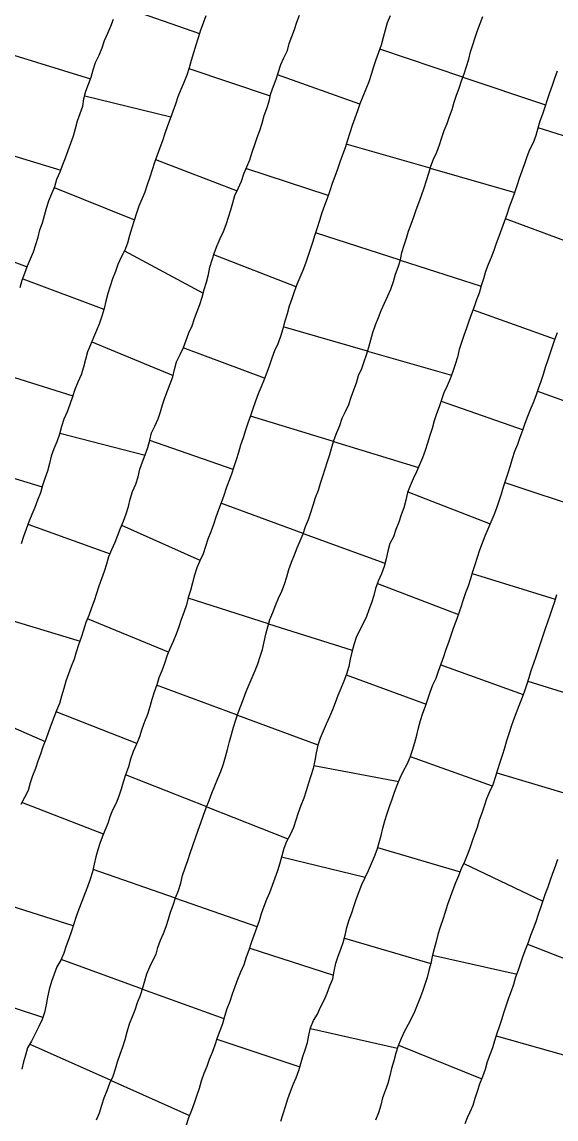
# Model space of a CAD drawing. Extents: x 703186 to 703989, y 1560402 to 1561368.
# Drawn here: x 703594.6 to 703622.2, y 1560579.3 to 1560635.9 of the extents above; entities that cross this region are included whole.
import ezdxf

# ---------------------------------------------------------------- set-up
doc = ezdxf.new("R2010")
doc.units = 0
doc.layers.add('10124_2002_REAL', color=30, linetype='Continuous')
doc.layers.add('AGROCAD PLL', color=7, linetype='Continuous')

msp = doc.modelspace()

# ---------------------------------------------------------------- linework, layer by layer
at = {"layer": '10124_2002_REAL'}
for points in [[(703594.5512, 1560622.2143), (703594.6633, 1560622.5869), (703594.7986, 1560622.9483), (703594.9373, 1560623.3267), (703595.0954, 1560623.6984), (703595.2449, 1560624.0548), (703595.3719, 1560624.4344), (703595.4868, 1560624.8108), (703595.5774, 1560625.1888), (703595.7079, 1560625.56), (703595.8178, 1560625.9352), (703595.9246, 1560626.3191), (703596.0432, 1560626.6973), (703596.1915, 1560627.068), (703596.3388, 1560627.4333), (703596.4526, 1560627.814), (703596.6184, 1560628.1843), (703596.7566, 1560628.5593), (703596.8913, 1560628.9203), (703597.0368, 1560629.2939), (703597.1804, 1560629.6721), (703597.3123, 1560630.0444), (703597.4199, 1560630.4228), (703597.5236, 1560630.8186), (703597.6593, 1560631.2083), (703597.7846, 1560631.5724), (703597.8504, 1560631.9555), (703597.9473, 1560632.3516), (703598.0916, 1560632.7203), (703598.2232, 1560633.0775), (703598.3325, 1560633.459), (703598.4525, 1560633.838), (703598.6306, 1560634.222), (703598.7821, 1560634.5962), (703598.9193, 1560634.9786), (703599.0839, 1560635.3573), (703599.2309, 1560635.7202), (703599.3766, 1560636.0814)], [(703594.6051, 1560595.5292), (703594.7947, 1560595.8944), (703594.9901, 1560596.2583), (703595.0976, 1560596.6432), (703595.2059, 1560597.0151), (703595.3719, 1560597.3945), (703595.4916, 1560597.7668), (703595.6259, 1560598.132), (703595.7516, 1560598.5118), (703595.8908, 1560598.8833), (703596.0394, 1560599.2799), (703596.1701, 1560599.6582), (703596.3178, 1560600.026), (703596.4551, 1560600.3922), (703596.6018, 1560600.7448), (703596.713, 1560601.12), (703596.8208, 1560601.5238), (703596.9333, 1560601.8915), (703597.0643, 1560602.277), (703597.21, 1560602.6596), (703597.3572, 1560603.034), (703597.4692, 1560603.3995), (703597.5852, 1560603.7745), (703597.718, 1560604.1527), (703597.8397, 1560604.5356), (703597.957, 1560604.9265), (703598.1234, 1560605.2962), (703598.2559, 1560605.6784), (703598.3881, 1560606.0468), (703598.5134, 1560606.4218), (703598.639, 1560606.8108), (703598.7811, 1560607.1796), (703598.919, 1560607.5612), (703599.0298, 1560607.9428), (703599.1315, 1560608.3178), (703599.2881, 1560608.683), (703599.4651, 1560609.0589), (703599.5928, 1560609.4303), (703599.7455, 1560609.7821), (703599.8964, 1560610.1527), (703600.0368, 1560610.5269), (703600.1496, 1560610.903), (703600.24, 1560611.2787), (703600.3543, 1560611.6845), (703600.5241, 1560612.0648), (703600.6422, 1560612.4436), (703600.7381, 1560612.8289), (703600.8767, 1560613.2055), (703601.0156, 1560613.5648), (703601.1498, 1560613.9425), (703601.2587, 1560614.3226), (703601.3429, 1560614.7093), (703601.5133, 1560615.0548), (703601.6765, 1560615.4373), (703601.7967, 1560615.7929), (703601.9029, 1560616.1479), (703602.0347, 1560616.5139), (703602.1672, 1560616.8783), (703602.2934, 1560617.2389), (703602.4402, 1560617.6036), (703602.5233, 1560617.9791), (703602.6338, 1560618.3711), (703602.8115, 1560618.7477), (703602.9839, 1560619.1101), (703603.1322, 1560619.4929), (703603.2735, 1560619.8719), (703603.4342, 1560620.2423), (703603.556, 1560620.6168), (703603.6882, 1560620.9734), (703603.8258, 1560621.342), (703603.9488, 1560621.7167), (703604.0609, 1560622.1041), (703604.1802, 1560622.4968), (703604.2854, 1560622.8917), (703604.356, 1560623.2722), (703604.4662, 1560623.6497), (703604.5901, 1560624.0255), (703604.7318, 1560624.389), (703604.8874, 1560624.7462), (703605.0559, 1560625.1126), (703605.1971, 1560625.476), (703605.3179, 1560625.853), (703605.4426, 1560626.2183), (703605.5347, 1560626.5915), (703605.6426, 1560626.9649), (703605.8141, 1560627.3324), (703605.9772, 1560627.6993), (703606.1046, 1560628.0797), (703606.257, 1560628.4545), (703606.4086, 1560628.8169), (703606.5428, 1560629.2027), (703606.6763, 1560629.5931), (703606.7935, 1560629.9647), (703606.9271, 1560630.3315), (703607.0532, 1560630.706), (703607.1569, 1560631.093), (703607.2882, 1560631.4653), (703607.4147, 1560631.8395), (703607.4971, 1560632.229), (703607.6317, 1560632.619), (703607.7698, 1560632.9829), (703607.901, 1560633.3523), (703608.0211, 1560633.7313), (703608.1722, 1560634.0838), (703608.3619, 1560634.4534), (703608.4446, 1560634.8233), (703608.5853, 1560635.1848), (703608.7195, 1560635.5412), (703608.8358, 1560635.9185), (703608.9846, 1560636.28)], [(703604.1414, 1560636.2413), (703604.0127, 1560635.8751), (703603.8738, 1560635.5023), (703603.7457, 1560635.1187), (703603.6201, 1560634.7372), (703603.5092, 1560634.341), (703603.3906, 1560633.9407), (703603.2802, 1560633.5529), (703603.1555, 1560633.1788), (703603.0084, 1560632.8057), (703602.8441, 1560632.4387), (703602.7021, 1560632.0706), (703602.5817, 1560631.6857), (703602.44, 1560631.3089), (703602.3047, 1560630.9243), (703602.1606, 1560630.56), (703602.028, 1560630.1769), (703601.901, 1560629.7985), (703601.7643, 1560629.4231), (703601.6288, 1560629.0493), (703601.4862, 1560628.6775), (703601.3731, 1560628.2945), (703601.2507, 1560627.906), (703601.1177, 1560627.5168), (703600.9856, 1560627.1425), (703600.8361, 1560626.7847), (703600.6768, 1560626.419), (703600.5583, 1560626.0514), (703600.4421, 1560625.6708), (703600.3216, 1560625.2966), (703600.2018, 1560624.907), (703600.0986, 1560624.5068), (703599.9587, 1560624.1369), (703599.7694, 1560623.7821), (703599.603, 1560623.4091), (703599.4803, 1560623.0337), (703599.3228, 1560622.6631), (703599.1979, 1560622.2799), (703599.0883, 1560621.8992), (703598.9852, 1560621.5122), (703598.8919, 1560621.1227), (703598.7801, 1560620.7406), (703598.657, 1560620.3701), (703598.4993, 1560619.9973), (703598.3409, 1560619.6316), (703598.1857, 1560619.2575), (703598.0269, 1560618.8871), (703597.9239, 1560618.491), (703597.8275, 1560618.0988), (703597.7119, 1560617.6987), (703597.5352, 1560617.3192), (703597.377, 1560616.9499), (703597.262, 1560616.5609), (703597.1289, 1560616.1704), (703596.9757, 1560615.7882), (703596.8187, 1560615.4132), (703596.6926, 1560615.0323), (703596.5906, 1560614.6422), (703596.4538, 1560614.2446), (703596.2891, 1560613.8842), (703596.1609, 1560613.5106), (703596.0683, 1560613.1196), (703595.9726, 1560612.7303), (703595.8385, 1560612.3515), (703595.7132, 1560611.9832), (703595.6101, 1560611.6015), (703595.4489, 1560611.2231), (703595.3068, 1560610.8542), (703595.1519, 1560610.4842), (703594.9991, 1560610.1122), (703594.862, 1560609.7303), (703594.7277, 1560609.359), (703594.6116, 1560608.9787)], [(703613.6674, 1560636.2522), (703613.513, 1560635.8902), (703613.4062, 1560635.5093), (703613.3025, 1560635.1261), (703613.1918, 1560634.7372), (703613.0674, 1560634.3536), (703612.9263, 1560633.98), (703612.802, 1560633.6086), (703612.6734, 1560633.2191), (703612.5536, 1560632.8412), (703612.4045, 1560632.4632), (703612.2559, 1560632.0793), (703612.0998, 1560631.7098), (703611.9672, 1560631.3366), (703611.8417, 1560630.9592), (703611.6962, 1560630.5822), (703611.5784, 1560630.2015), (703611.4629, 1560629.8253), (703611.3303, 1560629.4363), (703611.1979, 1560629.0683), (703611.0647, 1560628.6965), (703610.9425, 1560628.3224), (703610.7983, 1560627.9556), (703610.6605, 1560627.5824), (703610.5405, 1560627.2049), (703610.4135, 1560626.8174), (703610.264, 1560626.4416), (703610.1349, 1560626.0651), (703610.0198, 1560625.6829), (703609.8966, 1560625.3006), (703609.778, 1560624.9266), (703609.6579, 1560624.5421), (703609.5302, 1560624.1808), (703609.4133, 1560623.8086), (703609.2951, 1560623.4514), (703609.1586, 1560623.0881), (703609.0016, 1560622.7282), (703608.8453, 1560622.3657), (703608.7019, 1560621.9966), (703608.5818, 1560621.6235), (703608.452, 1560621.2425), (703608.3375, 1560620.8602), (703608.2183, 1560620.4818), (703608.117, 1560620.086), (703608.002, 1560619.692), (703607.8673, 1560619.3035), (703607.6911, 1560618.9374), (703607.5589, 1560618.5649), (703607.427, 1560618.1966), (703607.2917, 1560617.8317), (703607.1512, 1560617.4563), (703607.0009, 1560617.0824), (703606.8426, 1560616.7146), (703606.7053, 1560616.3411), (703606.5753, 1560615.9552), (703606.4496, 1560615.5816), (703606.3155, 1560615.2135), (703606.1866, 1560614.838), (703606.0667, 1560614.4583), (703605.9356, 1560614.0723), (703605.8299, 1560613.69), (703605.711, 1560613.309), (703605.5962, 1560612.9452), (703605.4684, 1560612.5798), (703605.3314, 1560612.2072), (703605.1893, 1560611.8436), (703605.067, 1560611.4767), (703604.9271, 1560611.0937), (703604.7949, 1560610.7282), (703604.6606, 1560610.358), (703604.5325, 1560609.9754), (703604.3984, 1560609.5963), (703604.2458, 1560609.2186), (703604.1196, 1560608.8397), (703604.0027, 1560608.4585), (703603.839, 1560608.0933), (703603.6803, 1560607.7276), (703603.554, 1560607.3613), (703603.4577, 1560606.9671), (703603.3547, 1560606.5681), (703603.2314, 1560606.1963), (703603.1405, 1560605.8157), (703603.0004, 1560605.4316), (703602.8712, 1560605.0721), (703602.7465, 1560604.692), (703602.6044, 1560604.3069), (703602.4489, 1560603.9244), (703602.288, 1560603.5449), (703602.1376, 1560603.177), (703602.001, 1560602.7951), (703601.8719, 1560602.4168), (703601.7239, 1560602.0593), (703601.605, 1560601.6929), (703601.4819, 1560601.3068), (703601.3569, 1560600.9377), (703601.2439, 1560600.5484), (703601.1304, 1560600.1657), (703600.9833, 1560599.7809), (703600.8371, 1560599.4001), (703600.712, 1560599.01), (703600.5659, 1560598.6355), (703600.3969, 1560598.2432), (703600.2571, 1560597.8521), (703600.1462, 1560597.4579), (703600.0024, 1560597.0484), (703599.8708, 1560596.666), (703599.7648, 1560596.3068), (703599.6498, 1560595.941), (703599.5051, 1560595.5835), (703599.3318, 1560595.2178), (703599.1926, 1560594.8716), (703599.0746, 1560594.523), (703598.9305, 1560594.1614), (703598.7977, 1560593.8196), (703598.6653, 1560593.4973), (703598.5656, 1560593.1629), (703598.4708, 1560592.8035), (703598.3785, 1560592.4258), (703598.2957, 1560592.0333), (703598.1671, 1560591.651), (703598.0273, 1560591.2601), (703597.8814, 1560590.8709), (703597.7377, 1560590.4929), (703597.579, 1560590.1105), (703597.4428, 1560589.7276), (703597.3311, 1560589.3455), (703597.209, 1560588.9604), (703597.0776, 1560588.5746), (703596.9279, 1560588.2191), (703596.8061, 1560587.8405), (703596.6533, 1560587.4711), (703596.456, 1560587.1184), (703596.3179, 1560586.7481), (703596.1767, 1560586.3606), (703596.0623, 1560585.9576), (703595.9684, 1560585.5619), (703595.8936, 1560585.1692), (703595.8187, 1560584.7756), (703595.6965, 1560584.4017), (703595.5273, 1560584.0364), (703595.3295, 1560583.658), (703595.1374, 1560583.2951), (703594.9294, 1560582.936), (703594.824, 1560582.5683), (703594.7208, 1560582.212), (703594.6394, 1560581.8355)], [(703598.4984, 1560579.2279), (703598.6482, 1560579.5929), (703598.7768, 1560579.9774), (703598.8989, 1560580.3639), (703599.0413, 1560580.7343), (703599.1926, 1560581.1122), (703599.3582, 1560581.483), (703599.4799, 1560581.8502), (703599.5904, 1560582.2182), (703599.7147, 1560582.6112), (703599.8625, 1560582.9948), (703599.9841, 1560583.3785), (703600.0838, 1560583.7767), (703600.2056, 1560584.1746), (703600.3497, 1560584.5578), (703600.4956, 1560584.9118), (703600.6151, 1560585.2782), (703600.7625, 1560585.671), (703600.8947, 1560586.0351), (703600.9908, 1560586.4052), (703601.0981, 1560586.772), (703601.2445, 1560587.1346), (703601.4146, 1560587.4587), (703601.5777, 1560587.778), (703601.6692, 1560588.1326), (703601.8027, 1560588.501), (703601.9494, 1560588.8464), (703602.1019, 1560589.2047), (703602.2221, 1560589.5836), (703602.3275, 1560589.9475), (703602.4569, 1560590.3191), (703602.5839, 1560590.6836), (703602.7354, 1560591.0612), (703602.8513, 1560591.4443), (703602.9418, 1560591.847), (703603.0693, 1560592.2419), (703603.206, 1560592.6255), (703603.3334, 1560593.0045), (703603.4789, 1560593.392), (703603.6024, 1560593.7946), (703603.7432, 1560594.1837), (703603.8921, 1560594.5707), (703604.0205, 1560594.9528), (703604.1653, 1560595.3351), (703604.317, 1560595.719), (703604.4474, 1560596.0984), (703604.6078, 1560596.4824), (703604.7573, 1560596.8615), (703604.919, 1560597.2227), (703605.0481, 1560597.6083), (703605.1626, 1560597.9697), (703605.2666, 1560598.359), (703605.3621, 1560598.7604), (703605.4697, 1560599.1303), (703605.576, 1560599.514), (703605.6843, 1560599.881), (703605.8161, 1560600.2383), (703605.9577, 1560600.6058), (703606.088, 1560600.975), (703606.2288, 1560601.3455), (703606.3745, 1560601.708), (703606.5326, 1560602.0672), (703606.6969, 1560602.4245), (703606.8348, 1560602.7846), (703606.9561, 1560603.1473), (703607.0685, 1560603.5218), (703607.1608, 1560603.9103), (703607.2352, 1560604.3065), (703607.3388, 1560604.6936), (703607.4559, 1560605.0621), (703607.6061, 1560605.4244), (703607.7473, 1560605.7909), (703607.8994, 1560606.1606), (703608.067, 1560606.5247), (703608.2046, 1560606.8848), (703608.3176, 1560607.2665), (703608.4379, 1560607.6471), (703608.5752, 1560608.022), (703608.7151, 1560608.404), (703608.8682, 1560608.7676), (703609.0157, 1560609.1295), (703609.1626, 1560609.4939), (703609.2983, 1560609.8654), (703609.438, 1560610.2357), (703609.5665, 1560610.5936), (703609.6894, 1560610.9726), (703609.8014, 1560611.3621), (703609.9528, 1560611.7404), (703610.0711, 1560612.1054), (703610.1885, 1560612.4701), (703610.3041, 1560612.8504), (703610.4296, 1560613.2347), (703610.5468, 1560613.5869), (703610.6479, 1560613.9706), (703610.7664, 1560614.3576), (703610.9156, 1560614.727), (703611.0598, 1560615.0948), (703611.1874, 1560615.4618), (703611.353, 1560615.8143), (703611.5226, 1560616.1666), (703611.6533, 1560616.5492), (703611.7784, 1560616.9278), (703611.921, 1560617.2892), (703612.0329, 1560617.6631), (703612.1957, 1560618.0235), (703612.3124, 1560618.3846), (703612.4448, 1560618.745), (703612.5553, 1560619.1299), (703612.6617, 1560619.5173), (703612.7632, 1560619.8909), (703612.902, 1560620.2901), (703613.0543, 1560620.6637), (703613.1924, 1560621.0302), (703613.3655, 1560621.4029), (703613.5383, 1560621.7765), (703613.7046, 1560622.1364), (703613.8326, 1560622.5162), (703613.9384, 1560622.8962), (703614.0694, 1560623.2671), (703614.1879, 1560623.6361), (703614.2638, 1560624.0186), (703614.3875, 1560624.3936), (703614.499, 1560624.7614), (703614.6117, 1560625.1274), (703614.7428, 1560625.4919), (703614.8799, 1560625.8588), (703615.0076, 1560626.2178), (703615.1492, 1560626.5905), (703615.2877, 1560626.9724), (703615.4109, 1560627.3547), (703615.5301, 1560627.7406), (703615.6551, 1560628.1133), (703615.7621, 1560628.4858), (703615.895, 1560628.8507), (703616.0797, 1560629.2094), (703616.2125, 1560629.5785), (703616.3236, 1560629.9565), (703616.4564, 1560630.3228), (703616.6039, 1560630.6834), (703616.7291, 1560631.0423), (703616.8553, 1560631.4106), (703616.9666, 1560631.7922), (703617.0933, 1560632.1518), (703617.2264, 1560632.5122), (703617.352, 1560632.8864), (703617.4748, 1560633.2503), (703617.5952, 1560633.6272), (703617.7232, 1560634.0044), (703617.814, 1560634.384), (703617.9298, 1560634.756), (703618.0482, 1560635.1216), (703618.1653, 1560635.482), (703618.301, 1560635.844), (703618.4488, 1560636.2134)], [(703622.2775, 1560633.382), (703622.1509, 1560633.0175), (703622.0206, 1560632.6454), (703621.8921, 1560632.2741), (703621.7631, 1560631.9051), (703621.6449, 1560631.5375), (703621.5279, 1560631.1739), (703621.3951, 1560630.8133), (703621.2816, 1560630.4501), (703621.1799, 1560630.0682), (703621.0376, 1560629.6925), (703620.8606, 1560629.3277), (703620.7107, 1560628.968), (703620.5917, 1560628.5962), (703620.4627, 1560628.2221), (703620.3214, 1560627.8445), (703620.2085, 1560627.4706), (703620.0831, 1560627.0992), (703619.9531, 1560626.7304), (703619.806, 1560626.3675), (703619.6821, 1560625.9871), (703619.5419, 1560625.6104), (703619.4093, 1560625.2305), (703619.2719, 1560624.8553), (703619.1328, 1560624.4922), (703619.0139, 1560624.1221), (703618.8723, 1560623.7585), (703618.7295, 1560623.4046), (703618.5919, 1560623.0341), (703618.4764, 1560622.6674), (703618.369, 1560622.2977), (703618.25, 1560621.9247), (703618.117, 1560621.5725), (703617.9984, 1560621.2231), (703617.867, 1560620.8542), (703617.7278, 1560620.4832), (703617.6052, 1560620.1134), (703617.4675, 1560619.7423), (703617.3538, 1560619.3676), (703617.2285, 1560619.009), (703617.1372, 1560618.6223), (703617.0205, 1560618.246), (703616.8975, 1560617.8676), (703616.7594, 1560617.4909), (703616.5999, 1560617.1303), (703616.4411, 1560616.7812), (703616.3127, 1560616.4174), (703616.1838, 1560616.0477), (703616.0549, 1560615.6872), (703615.9298, 1560615.3199), (703615.8244, 1560614.9351), (703615.7029, 1560614.5722), (703615.5861, 1560614.1802), (703615.4616, 1560613.7903), (703615.33, 1560613.4248), (703615.1834, 1560613.0618), (703615.0277, 1560612.6976), (703614.8498, 1560612.3402), (703614.6995, 1560611.9732), (703614.5629, 1560611.6199), (703614.4638, 1560611.2374), (703614.3592, 1560610.8398), (703614.2284, 1560610.4667), (703614.1046, 1560610.094), (703613.9617, 1560609.7187), (703613.826, 1560609.345), (703613.6485, 1560608.9842), (703613.535, 1560608.5963), (703613.4489, 1560608.204), (703613.3488, 1560607.8045), (703613.2165, 1560607.4306), (703613.0505, 1560607.0507), (703612.9046, 1560606.6681), (703612.8201, 1560606.2994), (703612.7033, 1560605.9236), (703612.5644, 1560605.5574), (703612.4406, 1560605.2202), (703612.2727, 1560604.8657), (703612.0776, 1560604.5025), (703611.9107, 1560604.1362), (703611.7841, 1560603.7577), (703611.6743, 1560603.3812), (703611.6014, 1560603.0105), (703611.5235, 1560602.633), (703611.4108, 1560602.2492), (703611.2747, 1560601.8802), (703611.1191, 1560601.5026), (703610.9652, 1560601.1367), (703610.8264, 1560600.7673), (703610.6885, 1560600.3992), (703610.5271, 1560600.0337), (703610.3584, 1560599.6647), (703610.1954, 1560599.3017), (703610.0443, 1560598.9439), (703609.9215, 1560598.5811), (703609.8362, 1560598.1854), (703609.7676, 1560597.7757), (703609.6931, 1560597.3775), (703609.5662, 1560597.0005), (703609.4493, 1560596.6078), (703609.3304, 1560596.2201), (703609.2032, 1560595.84), (703609.0531, 1560595.4674), (703608.914, 1560595.0846), (703608.7888, 1560594.7096), (703608.6655, 1560594.3263), (703608.5028, 1560593.9455), (703608.3079, 1560593.5997), (703608.1787, 1560593.241), (703608.0615, 1560592.8646), (703607.9657, 1560592.4744), (703607.8361, 1560592.0873), (703607.7073, 1560591.7092), (703607.5623, 1560591.332), (703607.434, 1560590.9565), (703607.2726, 1560590.5998), (703607.1422, 1560590.2439), (703607.0076, 1560589.8719), (703606.8898, 1560589.5071), (703606.7535, 1560589.1255), (703606.6257, 1560588.7478), (703606.4926, 1560588.3633), (703606.3718, 1560587.9892), (703606.2326, 1560587.6208), (703606.1028, 1560587.2314), (703605.9415, 1560586.8497), (703605.7823, 1560586.4799), (703605.6369, 1560586.0994), (703605.5103, 1560585.7137), (703605.3817, 1560585.3306), (703605.2305, 1560584.9566), (703605.1027, 1560584.5669), (703604.999, 1560584.189), (703604.8701, 1560583.818), (703604.731, 1560583.4509), (703604.6067, 1560583.0788), (703604.4691, 1560582.7019), (703604.3154, 1560582.3428), (703604.1959, 1560581.9706), (703604.0453, 1560581.6097), (703603.905, 1560581.2178), (703603.7938, 1560580.8391), (703603.6579, 1560580.454), (703603.5346, 1560580.0788), (703603.3976, 1560579.7016), (703603.2519, 1560579.3209), (703603.1211, 1560578.9437)], [(703608.0108, 1560579.1512), (703608.138, 1560579.5346), (703608.2629, 1560579.914), (703608.3851, 1560580.3064), (703608.5232, 1560580.6869), (703608.6557, 1560581.0478), (703608.8118, 1560581.3964), (703608.9375, 1560581.7719), (703609.0474, 1560582.1289), (703609.1442, 1560582.4867), (703609.2657, 1560582.8432), (703609.4016, 1560583.2112), (703609.4607, 1560583.5917), (703609.5499, 1560583.9815), (703609.7073, 1560584.3483), (703609.9028, 1560584.6855), (703610.0679, 1560585.038), (703610.2607, 1560585.3978), (703610.4091, 1560585.7689), (703610.5494, 1560586.1428), (703610.6964, 1560586.5115), (703610.7725, 1560586.9103), (703610.8639, 1560587.312), (703610.983, 1560587.6783), (703611.1173, 1560588.0385), (703611.2371, 1560588.3895), (703611.3467, 1560588.7616), (703611.4312, 1560589.1602), (703611.5512, 1560589.5534), (703611.68, 1560589.9232), (703611.8085, 1560590.2883), (703611.9248, 1560590.6549), (703612.0573, 1560591.0248), (703612.1959, 1560591.3833), (703612.3674, 1560591.7402), (703612.5384, 1560592.1032), (703612.7005, 1560592.4602), (703612.8544, 1560592.8241), (703612.9851, 1560593.1814), (703613.0922, 1560593.5455), (703613.1974, 1560593.9161), (703613.2909, 1560594.2919), (703613.388, 1560594.6624), (703613.5128, 1560595.0429), (703613.6328, 1560595.4135), (703613.7646, 1560595.7819), (703613.8879, 1560596.1563), (703614.0279, 1560596.5139), (703614.1803, 1560596.8855), (703614.356, 1560597.2487), (703614.5393, 1560597.5967), (703614.6899, 1560597.9589), (703614.8193, 1560598.3244), (703614.9373, 1560598.7053), (703615.0314, 1560599.0944), (703615.1232, 1560599.4741), (703615.2278, 1560599.8477), (703615.3493, 1560600.2239), (703615.4844, 1560600.5856), (703615.6075, 1560600.9536), (703615.7256, 1560601.3214), (703615.8648, 1560601.6844), (703616.0296, 1560602.0385), (703616.1574, 1560602.4004), (703616.2916, 1560602.7736), (703616.434, 1560603.1493), (703616.5577, 1560603.5275), (703616.6841, 1560603.8989), (703616.8096, 1560604.2655), (703616.9373, 1560604.6255), (703617.0716, 1560604.9879), (703617.2067, 1560605.3583), (703617.3319, 1560605.7243), (703617.4499, 1560606.0925), (703617.5681, 1560606.4619), (703617.7075, 1560606.8139), (703617.8205, 1560607.1806), (703617.9342, 1560607.5472), (703618.0571, 1560607.908), (703618.1687, 1560608.2844), (703618.2919, 1560608.6609), (703618.4328, 1560609.0205), (703618.5663, 1560609.393), (703618.7222, 1560609.7462), (703618.871, 1560610.1098), (703619.0237, 1560610.4656), (703619.1671, 1560610.8264), (703619.2892, 1560611.19), (703619.4103, 1560611.5599), (703619.5168, 1560611.9258), (703619.6359, 1560612.2834), (703619.7529, 1560612.6483), (703619.8705, 1560613.0139), (703619.9836, 1560613.3848), (703620.1002, 1560613.7611), (703620.2559, 1560614.1174), (703620.3773, 1560614.4762), (703620.5126, 1560614.8415), (703620.6368, 1560615.1995), (703620.7747, 1560615.5646), (703620.9132, 1560615.9175), (703621.0588, 1560616.2725), (703621.1952, 1560616.6334), (703621.3257, 1560616.9973), (703621.4539, 1560617.3682), (703621.5781, 1560617.7326), (703621.6826, 1560618.0913), (703621.801, 1560618.4465), (703621.9307, 1560618.8084), (703622.0437, 1560619.16), (703622.1719, 1560619.5228), (703622.301, 1560619.8919)], [(703622.2563, 1560606.3404), (703622.1415, 1560605.9856), (703622.0236, 1560605.6311), (703621.9003, 1560605.2742), (703621.7842, 1560604.9271), (703621.664, 1560604.5793), (703621.5378, 1560604.2259), (703621.4188, 1560603.8595), (703621.3064, 1560603.5042), (703621.1868, 1560603.1459), (703621.0549, 1560602.7858), (703620.922, 1560602.4238), (703620.824, 1560602.0534), (703620.7078, 1560601.68), (703620.5768, 1560601.3122), (703620.4462, 1560600.9537), (703620.3133, 1560600.6013), (703620.1608, 1560600.2426), (703620.0301, 1560599.8875), (703619.9138, 1560599.5353), (703619.7896, 1560599.1655), (703619.6742, 1560598.799), (703619.5713, 1560598.4217), (703619.4498, 1560598.0411), (703619.3229, 1560597.6728), (703619.2066, 1560597.2988), (703619.09, 1560596.9114), (703618.9566, 1560596.5297), (703618.7837, 1560596.1589), (703618.6376, 1560595.8038), (703618.5243, 1560595.4269), (703618.3891, 1560595.0598), (703618.2597, 1560594.7054), (703618.1496, 1560594.3294), (703618.018, 1560593.9685), (703617.9001, 1560593.6133), (703617.7724, 1560593.2506), (703617.6365, 1560592.8982), (703617.5019, 1560592.5505), (703617.3326, 1560592.1939), (703617.1868, 1560591.8222), (703617.0332, 1560591.4575), (703616.8971, 1560591.1013), (703616.76, 1560590.7211), (703616.6208, 1560590.3454), (703616.5019, 1560589.9534), (703616.3847, 1560589.5705), (703616.2512, 1560589.1775), (703616.1288, 1560588.7934), (703616.0318, 1560588.4312), (703615.9256, 1560588.0543), (703615.8371, 1560587.6619), (703615.7561, 1560587.2962), (703615.6628, 1560586.9312), (703615.5654, 1560586.5799), (703615.4589, 1560586.2226), (703615.3396, 1560585.8473), (703615.1863, 1560585.4843), (703615.059, 1560585.1473), (703614.9191, 1560584.8014), (703614.769, 1560584.4712), (703614.5946, 1560584.1422), (703614.395, 1560583.8006), (703614.235, 1560583.4291), (703614.0794, 1560583.0426), (703613.9463, 1560582.6591), (703613.8498, 1560582.2669), (703613.7353, 1560581.8758), (703613.6391, 1560581.4925), (703613.5459, 1560581.0992), (703613.404, 1560580.7261), (703613.2653, 1560580.355), (703613.1756, 1560579.9733), (703613.0645, 1560579.5848), (703612.9107, 1560579.2117)], [(703617.527, 1560579.0337), (703617.6483, 1560579.3491), (703617.7931, 1560579.6396), (703617.9393, 1560579.9746), (703618.0462, 1560580.3393), (703618.1673, 1560580.7113), (703618.2931, 1560581.0842), (703618.4495, 1560581.4634), (703618.5778, 1560581.8471), (703618.6934, 1560582.2293), (703618.8281, 1560582.5999), (703618.9641, 1560582.9536), (703619.0729, 1560583.3183), (703619.1788, 1560583.6921), (703619.312, 1560584.0483), (703619.424, 1560584.4147), (703619.5531, 1560584.8016), (703619.669, 1560585.1611), (703619.7891, 1560585.5239), (703619.9243, 1560585.8827), (703620.0525, 1560586.238), (703620.1596, 1560586.6035), (703620.2957, 1560586.9658), (703620.4062, 1560587.3365), (703620.5303, 1560587.6895), (703620.6593, 1560588.049), (703620.7968, 1560588.4022), (703620.9304, 1560588.7541), (703621.0626, 1560589.1137), (703621.1977, 1560589.4763), (703621.3273, 1560589.8387), (703621.4415, 1560590.198), (703621.5644, 1560590.5522), (703621.6883, 1560590.9076), (703621.8216, 1560591.2599), (703621.9408, 1560591.6166), (703622.0665, 1560591.9618), (703622.195, 1560592.3203), (703622.3238, 1560592.6872)]]:
    msp.add_lwpolyline(points, dxfattribs=at)
at = {"layer": 'AGROCAD PLL', "color": 5, "true_color": 0x0000ff}
for points in [[(703599.6618, 1560636.7814), (703603.8191, 1560635.3385)], [(703594.0075, 1560634.2827), (703598.1915, 1560632.9914)], [(703603.2695, 1560633.5207), (703607.4739, 1560632.1192)], [(703614.186, 1560623.6303), (703618.3661, 1560622.2879)], [(703614.186, 1560623.6303), (703618.3659, 1560622.288)], [(703614.186, 1560623.6303), (703618.3661, 1560622.2879)], [(703614.186, 1560623.6303), (703618.3659, 1560622.288)], [(703603.8453, 1560608.1073), (703599.8016, 1560609.9198)], [(703607.388, 1560604.8486), (703603.2254, 1560606.1713)], [(703611.3959, 1560602.2088), (703615.5187, 1560600.6882)], [(703620.772, 1560601.8862), (703624.9933, 1560600.5725)], [(703605.7756, 1560600.1285), (703609.9269, 1560598.5971)], [(703605.7756, 1560600.1285), (703609.9269, 1560598.5971)], [(703613.0163, 1560593.2874), (703617.2707, 1560592.036)], [(703619.1434, 1560583.567), (703623.398, 1560582.3616)], [(703599.2557, 1560581.2534), (703603.3002, 1560579.4471)], [(703599.2557, 1560581.2534), (703603.3002, 1560579.4471)]]:
    msp.add_lwpolyline(points, dxfattribs=at)
at = {"layer": 'AGROCAD PLL', "color": 3, "true_color": 0x00ff00}
for points in [[(703617.4179, 1560633.0817), (703613.1248, 1560634.5305)], [(703612.0928, 1560631.69), (703607.8464, 1560633.1987)], [(703617.4179, 1560633.0817), (703621.6791, 1560631.6438)], [(703617.4179, 1560633.0817), (703621.6791, 1560631.6438)], [(703621.2892, 1560630.4744), (703625.5465, 1560629.1439)], [(703615.7319, 1560628.3806), (703611.3951, 1560629.6263)], [(703601.5447, 1560628.8299), (703605.7587, 1560627.2137)], [(703610.4619, 1560626.965), (703606.217, 1560628.3562)], [(703615.7319, 1560628.3806), (703620.0928, 1560627.1279)], [(703615.7319, 1560628.3806), (703620.0928, 1560627.1279)], [(703596.3164, 1560627.3778), (703600.4539, 1560625.7095)], [(703619.6026, 1560625.7735), (703623.8629, 1560624.1879)], [(703594.6894, 1560622.6567), (703598.8815, 1560621.0872)], [(703617.9403, 1560621.0601), (703622.1812, 1560619.5495)], [(703612.4989, 1560618.9335), (703608.1422, 1560620.1843)], [(703607.1786, 1560617.5294), (703602.9795, 1560619.1009)], [(703607.1786, 1560617.5294), (703602.9802, 1560619.1007)], [(703612.4989, 1560618.9335), (703616.8322, 1560617.6895)], [(703612.4989, 1560618.9335), (703616.8322, 1560617.6895)], [(703592.9926, 1560617.9579), (703597.2814, 1560616.6267)], [(703621.2741, 1560616.8534), (703625.4858, 1560615.343)], [(703621.2741, 1560616.8534), (703625.4857, 1560615.3431)], [(703616.2882, 1560616.3473), (703620.5228, 1560614.8708)], [(703610.7369, 1560614.2614), (703606.4472, 1560615.5749)], [(703610.7369, 1560614.2614), (703606.4473, 1560615.5748)], [(703605.5475, 1560612.8061), (703601.2544, 1560614.3076)], [(703605.5475, 1560612.8061), (703601.2554, 1560614.3073)], [(703591.3635, 1560613.2344), (703595.6948, 1560611.9149)], [(703619.5909, 1560612.1484), (703623.8302, 1560610.7365)], [(703609.1706, 1560609.5159), (703604.9182, 1560611.0692)], [(703594.9546, 1560609.9882), (703599.195, 1560608.4659)], [(703609.1706, 1560609.5159), (703613.3913, 1560607.9741)], [(703609.1706, 1560609.5159), (703613.3913, 1560607.9741)], [(703613.0018, 1560606.9229), (703617.1942, 1560605.3241)], [(703617.903, 1560607.4466), (703622.1846, 1560606.1187)], [(703593.3212, 1560605.2642), (703597.6476, 1560603.9523)], [(703602.2232, 1560603.3864), (703598.0345, 1560605.0988)], [(703607.388, 1560604.8486), (703611.7024, 1560603.4776)], [(703607.388, 1560604.8486), (703611.7024, 1560603.4776)], [(703616.2728, 1560602.7213), (703620.5321, 1560601.1896)], [(703605.7756, 1560600.1285), (703601.5976, 1560601.6696)], [(703591.7005, 1560600.571), (703595.8462, 1560598.7643)], [(703600.5785, 1560598.6678), (703596.4172, 1560600.2912)], [(703614.6983, 1560597.9828), (703618.9348, 1560596.4829)], [(703609.7194, 1560597.5183), (703614.1034, 1560596.6981)], [(703604.189, 1560595.3951), (703600.0027, 1560597.0493)], [(703604.189, 1560595.3951), (703600.0027, 1560597.0493)], [(703619.1633, 1560597.1549), (703623.4393, 1560595.868)], [(703598.8595, 1560593.9786), (703594.6493, 1560595.6144)], [(703604.189, 1560595.3951), (703608.3852, 1560593.7369)], [(703604.189, 1560595.3951), (703608.3852, 1560593.7369)], [(703608.0497, 1560592.8166), (703612.3744, 1560591.7548)], [(703608.0497, 1560592.8166), (703612.3743, 1560591.7549)], [(703617.4586, 1560592.4593), (703621.5519, 1560590.516)], [(703602.5779, 1560590.6664), (703598.3203, 1560592.1498)], [(703597.2968, 1560589.2374), (703592.9948, 1560590.6015)], [(703602.5779, 1560590.6664), (703606.7808, 1560589.202)], [(703602.5779, 1560590.6664), (703606.7808, 1560589.202)], [(703620.7561, 1560588.2977), (703624.9583, 1560586.6617)], [(703606.407, 1560588.0981), (703610.7326, 1560586.7013)], [(703615.8529, 1560587.7322), (703620.2141, 1560586.7486)], [(703600.8744, 1560585.9791), (703596.6679, 1560587.5064)], [(703600.8744, 1560585.9791), (703605.072, 1560584.455)], [(703600.8744, 1560585.9791), (703605.072, 1560584.455)], [(703604.7132, 1560583.3976), (703608.9974, 1560581.9665)]]:
    msp.add_lwpolyline(points, dxfattribs=at)
at = {"layer": 'AGROCAD PLL', "color": 1, "true_color": 0xff0000}
for points in [[(703597.8891, 1560632.1136), (703602.34, 1560631.0247)], [(703592.2871, 1560629.5926), (703596.6508, 1560628.2722)], [(703590.6236, 1560624.8814), (703594.9188, 1560623.2763)], [(703614.186, 1560623.6303), (703609.8123, 1560625.0348)], [(703599.9392, 1560624.1003), (703604.01, 1560621.9283)], [(703608.8014, 1560622.2528), (703604.5502, 1560623.9044)], [(703598.2485, 1560619.4088), (703602.4536, 1560617.6642)], [(703596.6052, 1560614.698), (703601.0086, 1560613.5467)], [(703610.7369, 1560614.2614), (703615.1222, 1560612.9186)], [(703610.7369, 1560614.2614), (703615.1222, 1560612.9186)], [(703614.5769, 1560611.656), (703618.8307, 1560610.0113)], [(703611.2999, 1560588.6028), (703615.7549, 1560587.2906)], [(703611.2999, 1560588.6028), (703615.7547, 1560587.2907)], [(703595.7315, 1560584.5087), (703591.3768, 1560585.9319)], [(703609.5417, 1560583.9455), (703614.0358, 1560582.9171)], [(703599.2557, 1560581.2534), (703595.0442, 1560583.1342)], [(703614.092, 1560583.0739), (703618.3987, 1560581.3401)]]:
    msp.add_lwpolyline(points, dxfattribs=at)

doc.saveas('drawing.dxf')
